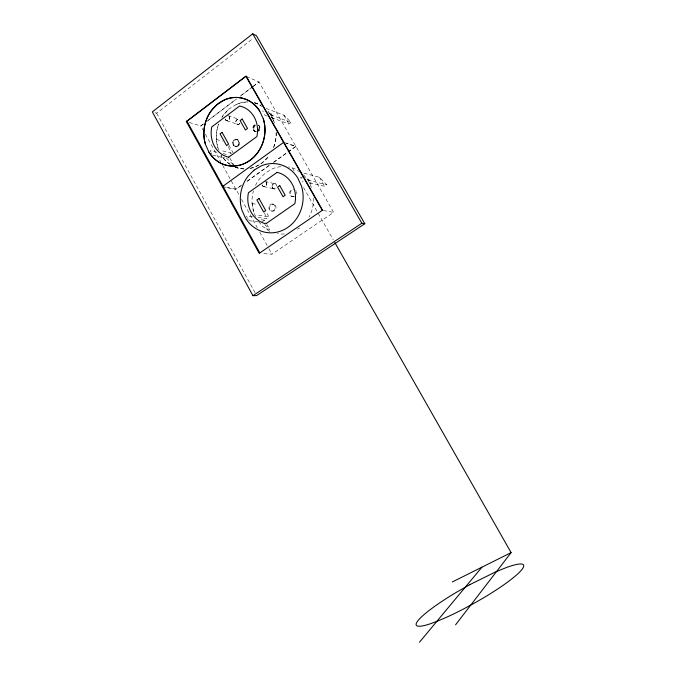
<?xml version="1.0" encoding="UTF-8"?>
<svg xmlns="http://www.w3.org/2000/svg" width="676" height="676" viewBox="0 0 676 676"><rect width="100%" height="100%" fill="white"/><g stroke="black" fill="none" stroke-linecap="round" stroke-linejoin="round"><path stroke-width="0.51" stroke-dasharray="3.38 2.54" d="M217.883 147.74L216.379 139.366A33.631 29.769 -77.7 0 1 218.61 124.198M255.672 216.54L253.593 211.926L252.064 203.425A33.851 30.716 -81.5 0 1 253.449 190.936M247.822 101.941A33.631 29.769 -77.7 0 0 236.262 104.459L229.325 108.785L223.57 114.945A33.631 29.769 -77.7 0 0 221.965 117.303M154.922 112.681L156.655 113.205L253.145 38.363M203.265 124.046L200.764 125.93L202.834 129.657M208.259 120.277L236.566 98.907M252.385 86.959L239.895 96.389L252.418 87.018M253.213 86.334L259.043 81.931L333.614 212.391L271.972 254.151L262.153 253.525M203.29 124.097L200.797 125.989L187.294 121.857M206.619 121.587L236.592 98.958M253.246 86.393L259.077 81.99L246.867 76.667M268.583 113.036L271.701 114.024M221.998 157.593L220.891 155.353M271.338 117.539L288.948 124.029L291.102 122.457L283.895 115.207L265.981 108.321M241.923 184.954L235.924 189.246L223.308 186.863L235.924 189.246L241.949 185.013M247.061 181.278L270.172 164.724L247.086 181.337M273.594 162.274L295.86 146.337L284.545 142.695M273.628 162.333L295.894 146.396L286.463 143.363M306.938 178.954L308.94 179.292M257.995 217.427L266.26 218.593L268.871 216.776L266.403 212.365M262.009 221.939L264.519 220.199L266.547 223.849M309.566 182.647L324.624 186.314L326.846 184.785L319.452 177.281L302.189 172.735M297.465 229.223L299.578 228.049M266.183 228.919L269.606 229.316L267.062 224.762M248.937 220.689L257.978 221.88M261.071 219.725L264.519 220.199M252.587 216.928L246.537 216.075L247.255 217.672M258.595 215.281L268.871 216.776M271.296 210.996L272.031 211.115M252.055 203.535L257.252 204.414M272.817 204.076A3.541 3.203 -82.6 0 1 274.388 209.915A3.541 3.203 -82.6 0 1 268.98 208.622A3.541 3.203 -82.6 0 1 272.817 204.076L273.552 204.203A3.541 3.203 -82.6 0 1 275.115 210.033A3.541 3.203 -82.6 0 1 269.716 208.74A3.541 3.203 -82.6 0 1 273.552 204.203M323.339 210.523L333.614 212.391M292.057 196.547L292.759 196.691M263.817 186.635L273.924 188.765M264.941 181.498L275.022 183.737M235.079 167.276L240.098 168.518M309.177 183.517L311.222 184.007L308.771 179.41M229.832 157.99L233.803 165.113L230.161 164.234L226.342 161.539L221.272 155.294M307.85 180.053L326.846 184.785M212.543 155.058L222.159 157.474M302.375 177.805L300.541 177.349L303.042 182.03M222.717 157.069L224.559 157.533M216.962 152.311L210.202 150.554L210.904 152.117M223.165 153.613L229.156 155.167M222.75 150.925L231.707 153.3M235.113 146.362L235.899 146.582M216.379 139.476L222.404 141.191M236.592 139.476A3.524 3.11 -78.7 0 1 238.121 145.213A3.524 3.11 -78.7 0 1 232.857 144.072A3.524 3.11 -78.7 0 1 236.592 139.476A3.524 3.11 -78.7 0 1 238.087 145.154A3.524 3.11 -78.7 0 1 232.823 144.013A3.524 3.11 -78.7 0 1 236.558 139.417L237.369 139.712M255.291 131.533L256.052 131.778A3.557 3.152 -76.7 0 1 255.908 124.975A3.557 3.152 -76.7 0 0 256.018 131.719M226.849 120.742L237.639 124.291M227.939 115.63L238.713 119.289M267.079 116.103L265.119 115.385L262.685 110.813M270.991 117.548L273.932 118.63L271.532 114.143M270.645 114.802L291.102 122.457M254.362 102.667L259.229 104.594L262.364 106.707M300.161 172.203L296.13 169.431A33.851 30.716 -81.5 0 0 288.458 166.913M226.401 158.007L233.803 165.113M264.764 224.626L269.606 229.316M268.837 112.639L271.076 115.309L274.186 122.094M303.575 174.898L308.29 180.576L311.484 187.514M258.545 221.483L262.263 226.097L268.845 230.829A33.851 30.716 -81.5 0 0 270.654 231.699M283.895 115.207L288.948 124.029M319.452 177.281L324.624 186.314M292.598 168.29L294.161 171.036M303.549 187.548L317.627 212.315M318.151 213.236L333.276 239.836M228.877 145.205L233.212 152.97M205.352 134.186L220.672 161.775M222.674 165.392L238.974 194.73M241.509 199.302L257.252 227.643M259.787 232.214L268.414 247.754M268.921 248.667L271.972 254.151M156.655 113.205L256.111 294.651M274.574 122.947L271.042 115.258A33.631 29.769 -77.7 0 0 267.933 111.126M219.066 150.393L217.849 147.681A33.631 29.769 -77.7 0 1 219.286 122.356M247.61 218.475L248.193 219.759M211.25 152.894L211.816 154.153M264.629 212.889L266.26 218.593M228.581 146.641L230.584 153.68M252.064 203.425L253.593 211.926M313.546 198.136A33.851 30.716 -81.5 0 1 308.966 217.207M284.385 233.947A33.851 30.716 -81.5 0 1 277.363 233.693M255.494 185.503A33.851 30.716 -81.5 0 1 259.474 178.946L265.423 172.929L272.563 168.746A33.851 30.716 -81.5 0 1 283.43 166.499M293.747 196.454A3.583 3.262 -80.3 0 1 289.565 193.243A3.583 3.262 -80.3 0 1 293.612 189.559M295.792 190.547A3.574 3.253 -80.2 0 1 296.333 191.257M296.671 192.094A3.574 3.253 -80.2 0 1 296.713 193.944M294.449 196.598A3.574 3.253 -80.2 0 1 290.317 193.851A3.574 3.253 -80.2 0 1 293.469 189.643M266.09 182.047A2.729 2.45 -80.8 0 1 265.643 186.348A2.729 2.45 -80.8 0 1 262.009 184.903M266.014 182.106A2.628 2.366 -80.8 0 1 265.609 186.263A2.628 2.366 -80.8 0 1 262.102 184.886M254.624 102.887A33.631 29.769 -77.7 0 1 259.229 104.594M276.205 132.547A33.631 29.769 -77.7 0 1 273.434 148.002M249.824 168.442A33.631 29.769 -77.7 0 0 255.57 166.702L262.651 162.51L268.625 156.443A33.631 29.769 -77.7 0 1 247.847 168.687M243.96 168.916A33.631 29.769 -77.7 0 1 233.626 166.473M236.296 104.51A33.631 29.769 -77.7 0 1 247.855 101.992M256.12 131.583A3.557 3.16 -76.7 0 1 255.156 124.714M258.325 125.119A3.557 3.152 -76.7 0 1 258.452 131.22A3.557 3.152 -76.7 0 0 258.3 125.06M239.87 123.514A2.653 2.332 -77.1 0 1 236.701 123.928A2.653 2.332 -77.1 0 1 236.228 120.438A2.653 2.332 -77.1 0 1 239.312 119.415M229.054 116.137A2.712 2.374 -77.4 0 1 228.632 120.412A2.712 2.374 -77.4 0 1 225.091 119.077M239.819 123.438A2.56 2.248 -77.1 0 1 236.761 123.86A2.56 2.248 -77.1 0 1 236.287 120.497A2.56 2.248 -77.1 0 1 239.262 119.491M228.987 116.204A2.611 2.29 -77.4 0 1 228.598 120.328A2.611 2.29 -77.4 0 1 225.176 119.061M254.59 102.837A33.631 29.769 -77.7 0 1 260.936 105.448M276.171 132.496A33.631 29.769 -77.7 0 1 273.4 147.951M243.935 168.856A33.631 29.769 -77.7 0 1 235.383 167.175M230.186 164.538A33.631 29.769 -77.7 0 1 221.787 156.097M221.939 117.244A33.631 29.769 -77.7 0 1 229.325 108.785M256.086 131.524A3.557 3.16 -76.7 0 1 255.122 124.663M272.403 187.691A2.67 2.408 -80.5 0 0 276.214 188.038A2.577 2.324 -80.5 0 1 272.479 187.658A2.577 2.324 -80.5 0 1 273.822 183.813A2.577 2.324 -80.5 0 1 276.805 186.111A2.67 2.408 -80.5 0 0 273.814 183.72A2.67 2.408 -80.5 0 0 272.403 187.691M238.865 145.382A3.515 3.101 -78.7 0 0 237.335 139.653A3.515 3.101 -78.7 0 0 233.609 144.241A3.515 3.101 -78.7 0 0 238.865 145.382M258.35 130.358A3.557 3.16 -76.7 0 0 258.764 126.049A3.557 3.16 -76.7 0 1 258.316 130.299"/><path stroke-width="1.01" d="M455.573 624.818L511.107 552.613L334.84 242.583M419.492 642.2L481.92 567.181M252.756 33.8L152.328 111.895L252.934 295.682L256.618 295.581L364.803 223.739L256.474 35.786L252.756 33.8L361.846 223.249L364.803 223.739M186.399 121.68L246.157 76.168L322.52 210.194L259.204 253.339L186.331 121.57L245.895 76.202L322.308 210.337M228.598 157.28L256.888 136.569A26.187 23.06 -78 0 0 239.617 106.014L211.782 126.919A26.187 23.06 -78 0 0 228.674 157.229M222.336 186.677L283.607 142.391M252.934 295.682L361.846 223.249M452.337 581.96L511.107 552.613M186.922 121.122L259.829 252.909M263.336 118.959L259.694 111.016A34.476 30.369 -78 0 0 220.824 101.814A34.476 30.369 -78 0 0 205.453 144.343L208.943 152.142A34.476 30.369 -78 0 0 247.931 161.733A34.476 30.369 -78 0 0 263.336 118.959A34.476 30.369 -78 0 1 247.906 161.674A34.476 30.369 -78 0 1 208.909 152.092M259.728 111.075A34.476 30.369 -78 0 0 224.238 100.065L217.157 104.518L211.267 110.779A34.476 30.369 -78 0 0 205.479 144.402M253.982 170.166L247.915 176.343A34.713 31.349 -81.7 0 0 241.932 210.16L245.481 218.078A34.713 31.349 -81.7 0 0 285.559 228.834A34.713 31.349 -81.7 0 0 301.454 186.035L297.753 177.965A34.713 31.349 -81.7 0 0 261.266 165.865L253.982 170.166M222.058 132.352L220.021 133.873L226.578 145.61L228.623 144.106L222.058 132.352M242.194 119.044L240.124 120.581L245.43 130.003L247.509 128.465L242.194 119.044M277.109 172.355L248.455 192.719A26.364 23.812 -81.7 0 0 265.786 223.815L294.829 203.713A26.364 23.812 -81.7 0 0 277.109 172.355M259.018 198.49L256.922 199.969L263.648 212.019L265.752 210.549L259.018 198.49M279.746 185.596L277.608 187.1L283.058 196.758L285.196 195.263L279.746 185.596M470.006 584.563L456.866 592.024A61.516 9.194 -29.3 0 0 429.843 623.948C448.864 617.23 466.702 607.656 484.092 597.533A61.516 9.194 -29.3 0 0 522.21 569.141A61.516 9.194 -29.3 0 0 506.468 567.502L495.55 571.921L470.006 584.563"/></g></svg>
